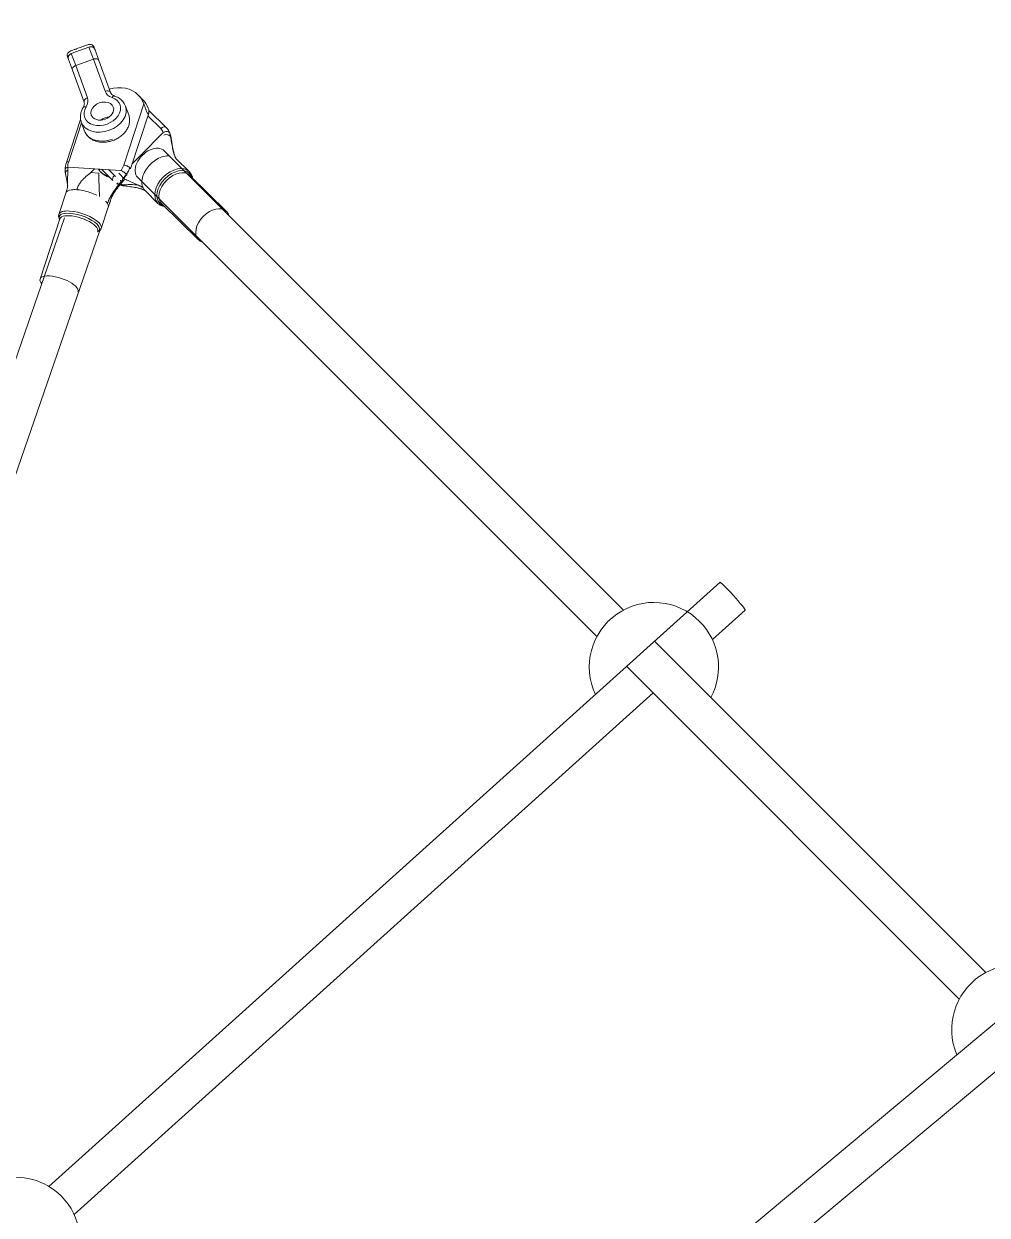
# Model space of a CAD drawing. Header units: millimetres. Extents: x -71377 to 516042, y -145869 to 441446.
# Drawn here: x 213174 to 213584, y 138306 to 138813 of the extents above; entities that cross this region are included whole.
import ezdxf

# ---------------------------------------------------------------- set-up
doc = ezdxf.new("R2010")
doc.units = ezdxf.units.MM
doc.header["$LTSCALE"] = 1000
doc.linetypes.add('_점선_M_', pattern=[3, 1.5, -1.5])
for name, color, linetype, lineweight in [('04', 4, 'Continuous', 5), ('09_HID', 9, '_점선_M_', 5), ('조경라인_dwg', 8, 'Continuous', 5)]:
    doc.layers.add(name, color=color, linetype=linetype, lineweight=lineweight)

# ---------------------------------------------------------------- blocks, each defined once
blk = doc.blocks.new('조경라인_dwg_A$C4b4f5580-7862184-지반층 배치도')
at = {"layer": '04'}
for p, q in [((-3905.29, -297.57), (-3910.27, -283.89)), ((-3902.75, -281.15), (-3897.77, -294.83)), ((-3881.8, -298.27), (-3883.66, -296.42)), ((-3889.85, -326.28), (-3881.26, -300.22)), ((-3887.72, -304.92), (-3889.11, -301.1)), ((-3887.02, -327.84), (-3879.19, -304.08)), ((-3871.78, -310.23), (-3879.16, -302.98)), ((-3908.2, -306.84), (-3914.24, -325.16)), ((-3913.27, -324.86), (-3907.79, -308.24)), ((-3907.9, -307.94), (-3906.51, -311.76)), ((-3874.11, -310.73), (-3879.6, -305.33)), ((-3677.19, -515.57), (-3872.58, -320.18)), ((-3861.94, -329), (-3867.47, -323.57)), ((-3900.44, -329.66), (-3903.93, -329.45)), ((-3899.37, -327.99), (-3894.44, -332.82)), ((-3893.81, -330.63), (-3896.31, -328.17)), ((-3883.89, -331.49), (-3688.5, -526.89)), ((-3846.1, -345.96), (-3861.71, -330.63)), ((-3914.47, -338.14), (-3917.46, -347.22)), ((-3880.79, -337.12), (-3875.26, -342.55)), ((-3899.42, -353.17), (-3896.42, -344.09)), ((-3873.62, -342.76), (-3858.01, -358.09)), ((-3915.04, -348.71), (-4016.38, -641.6)), ((-3917.02, -349.07), (-3925.47, -374.72)), ((-4001.26, -646.83), (-3899.96, -354.05)), ((-3636.11, -503.74), (-3921.66, -760.9)), ((-3639.34, -528.17), (-3625.4, -515.63)), ((-3522.97, -669.79), (-3663.95, -528.81)), ((-3675.86, -539.53), (-3534.29, -681.1)), ((-3910.93, -772.77), (-3664.53, -550.86)), ((-3480.49, -658.94), (-3776.17, -906.09)), ((-3765.88, -918.33), (-3510.51, -704.88))]:
    blk.add_line(p, q, dxfattribs=at)
at = {"layer": '04', "flags": 128}
for points in [[(-3912.15, -278.74), (-3910.27, -283.89), (-3902.75, -281.15), (-3904.63, -276), (-3912.15, -278.74)], [(-3895.43, -295.42), (-3900.41, -281.74), (-3902.06, -277.19)], [(-3913.34, -281.3), (-3911.69, -285.84), (-3906.71, -299.53)], [(-3873.11, -312.43), (-3882.6, -322.02), (-3886.35, -325.81)], [(-3891.01, -328.49), (-3902.3, -327.81), (-3913.58, -327.12)]]:
    blk.add_lwpolyline(points, dxfattribs=at)
at = {"layer": '04'}
for centre, radius, start, end in [((-3911.46, -280.61), 2, 109.9851, 200.0204), ((-3903.94, -277.88), 2, 19.9763, 110.035), ((-3664.24, -539.84), 27.5, 44.9995, 205.0931), ((-3664.24, -539.84), 27.5, 331.9136, 44.9995), ((-3510.02, -694.05), 27.5, 44.9993, 202.9797), ((-3935.83, -784.43), 27.5, 44.9992, 225.0008), ((-3935.83, -784.43), 27.5, 331.9142, 44.9992)]:
    blk.add_arc(centre, radius, start, end, dxfattribs=at)
for centre, major_axis, ratio, start_param, end_param in [((-3909.81, -285.16), (1.88, 0.68), 0.677633, 1.570796, 2.356194), ((-3902.29, -282.42), (1.88, 0.68), 0.677633, 0.785398, 1.570796), ((-3902.29, -282.42), (1.88, 0.68), 0.677633, 0, 0.785398), ((-3909.81, -285.16), (1.88, 0.68), 0.677633, 2.356194, 3.141593), ((-3896.03, -308.79), (12.37, 12.37), 0.754646, 6.283169, 7.205194), ((-3898.97, -303.25), (7.52, 2.74), 0.7354, 2.394008, 7.03077), ((-3904.83, -298.84), (1.88, 0.68), 0.677633, 2.356194, 3.141593), ((-3904.83, -298.84), (1.88, 0.68), 0.677633, 1.570796, 2.356194), ((-3911.87, -299.96), (6.58, 2.39), 0.7354, 5.535601, 6.283185), ((-3898.97, -303.25), (4.7, 1.71), 0.7354, 0, 3.141593), ((-3897.31, -296.11), (1.88, 0.68), 0.677633, 0.785398, 1.570796), ((-3891.2, -292.44), (6.58, 2.39), 0.7354, 3.141593, 3.889177), ((-3897.31, -296.11), (1.88, 0.68), 0.677633, 0, 0.785398), ((-3894.36, -298.76), (0.63, 1.9), 0.496931, 6.283073, 7.29433), ((-3896.03, -308.79), (12.37, 12.37), 0.754646, 5.944989, 6.283169), ((-3894.17, -310.65), (12.37, 12.37), 0.754646, 5.944989, 6.283169), ((-3905.38, -302.77), (-1.7, 1.05), 0.496931, 5.272041, 6.283298), ((-3898.97, -303.25), (4.7, 1.71), 0.7354, 3.141593, 6.283185), ((-3898.5, -304.52), (9.4, 3.42), 0.7354, 4.712389, 6.283139), ((-3898.5, -304.52), (9.4, 3.42), 0.7354, 3.141639, 4.712389), ((-3896.65, -309.62), (4.7, 1.71), 0.7354, 1.171642, 1.969948), ((-3897.11, -308.34), (9.4, 3.42), 0.7354, 3.141639, 4.712389), ((-3873.18, -311.66), (1.4, 1.43), 0.656117, 0.779387, 1.564785), ((-3873.18, -311.66), (1.4, 1.43), 0.656117, 0.000035, 0.779387), ((-3871.86, -314.59), (2, 0.09), 0.650182, 0.468663, 2.004274), ((-3871.67, -314.79), (1.97, 0.34), 0.466077, 6.283181, 6.667747), ((-3878.24, -325.83), (5.66, 5.66), 0.656132, 0, 3.141593), ((-3891.55, -323.63), (9.4, 3.42), 0.7354, 6.036417, 6.130834), ((-3874.13, -330.35), (6.66, 6.78), 0.656117, 1.265897, 1.564785), ((-3874.13, -330.35), (6.66, 6.78), 0.656117, 0.575152, 1.265897), ((-3912.68, -329.43), (1.97, 0.35), 0.683053, 1.985374, 3.141619), ((-3912.34, -325.79), (-1.9, 0.63), 0.364555, 6.123719, 6.283185), ((-3912.34, -325.79), (-1.9, 0.63), 0.364555, 5.338321, 6.123719), ((-3891.55, -323.63), (9.4, 3.42), 0.7354, 3.271858, 3.934826), ((-3888.92, -327.21), (-1.9, 0.63), 0.364555, 4.552923, 5.338321), ((-3888.92, -327.21), (-1.9, 0.63), 0.364555, 3.767525, 4.552923), ((-3888.92, -327.21), (-1.9, 0.63), 0.364555, 3.141593, 3.767525), ((-3874.13, -330.35), (6.66, 6.78), 0.656117, 1.863673, 2.554418), ((-3874.13, -330.35), (6.66, 6.78), 0.656117, 1.564785, 1.863673), ((-3867.67, -336.69), (5.96, 6.07), 0.656117, 0.000035, 3.135581), ((-3868.6, -335.77), (6.66, 6.78), 0.656117, 0.000035, 1.564785), ((-3868.13, -336.23), (6.31, 6.42), 0.656117, 6.277174, 7.84797), ((-3892.88, -331.56), (1.4, 1.43), 0.656117, 2.350183, 2.961484), ((-3892.88, -331.56), (1.4, 1.43), 0.656117, 1.564785, 2.350183), ((-3891.21, -330.73), (-1.34, 1.48), 0.118666, 3.870268, 5.405879), ((-3889.91, -332.83), (0.06, 2), 0.645489, 1.530171, 1.72933), ((-3889.91, -332.83), (0.06, 2), 0.645489, 2.241588, 2.664187), ((-3891.01, -330.93), (-1.56, 1.25), 0.065439, 2.432295, 3.141495), ((-3874.13, -330.35), (6.66, 6.78), 0.656117, 2.554418, 2.641653), ((-3874.13, -330.35), (6.66, 6.78), 0.656117, 2.641653, 2.910871), ((-3868.6, -335.77), (6.66, 6.78), 0.656117, 1.564785, 3.135581), ((-3868.13, -336.23), (6.31, 6.42), 0.656117, 1.564785, 3.135581), ((-3868.13, -336.23), (6.31, 6.42), 0.656117, 5.948432, 6.277174), ((-3905.45, -341.12), (-9.02, 2.97), 0.364555, 5.637209, 6.283117), ((-3905.45, -341.12), (-9.02, 2.97), 0.364555, 5.338321, 5.637209), ((-3905.45, -341.12), (-9.02, 2.97), 0.364555, 5.039433, 5.338321), ((-3905.45, -341.12), (-9.02, 2.97), 0.364555, 4.348688, 5.039433), ((-3889.72, -333.03), (0.31, 1.98), 0.461384, 2.748717, 3.14164), ((-3874.13, -330.35), (6.66, 6.78), 0.656117, 2.910871, 3.085523), ((-3874.13, -330.35), (6.66, 6.78), 0.656117, 3.085523, 3.135581), ((-3905.45, -341.12), (-9.02, 2.97), 0.364555, 3.717467, 3.767525), ((-3905.45, -341.12), (-9.02, 2.97), 0.364555, 3.542814, 3.717467), ((-3905.45, -341.12), (-9.02, 2.97), 0.364555, 3.273597, 3.542814), ((-3905.45, -341.12), (-9.02, 2.97), 0.364555, 3.141642, 3.186362), ((-3905.45, -341.12), (-9.02, 2.97), 0.364555, 3.186362, 3.273597), ((-3868.13, -336.23), (6.31, 6.42), 0.656117, 3.135581, 3.47651), ((-3852.05, -352.02), (5.96, 6.07), 0.656117, 0.000035, 3.135581), ((-3908.69, -350.96), (-8.55, 2.82), 0.364555, 5.338321, 6.617859), ((-3908.44, -350.2), (-9.02, 2.97), 0.364555, 5.338321, 6.283185), ((-3908.94, -351.73), (-8.07, 2.66), 0.364555, 3.767525, 6.283185), ((-3908.69, -350.96), (-8.55, 2.82), 0.364555, 3.767525, 5.338321), ((-3908.44, -350.2), (-9.02, 2.97), 0.364555, 3.767525, 5.338321), ((-3852.05, -352.02), (5.96, 6.07), 0.656117, 5.932675, 6.277174), ((-3908.94, -351.73), (-8.07, 2.66), 0.364555, 3.141593, 3.767525), ((-3908.69, -350.96), (-8.55, 2.82), 0.364555, 2.806651, 3.767525), ((-3908.44, -350.2), (-9.02, 2.97), 0.364555, 3.141593, 3.767525), ((-3852.05, -352.02), (5.96, 6.07), 0.656117, 3.141628, 3.480239), ((-3917.4, -377.38), (-8.07, 2.66), 0.364555, 0, 0.565706), ((-3917.4, -377.38), (-8.07, 2.66), 0.364555, 3.767525, 6.283185), ((-3917.4, -377.38), (-8.07, 2.66), 0.364555, 3.141593, 3.767525), ((-3630.75, -509.68), (-5.35, 5.94), 0.05653, 4.715346, 6.283167), ((-3630.75, -509.68), (-5.35, 5.94), 0.05653, 3.14455, 4.715346)]:
    blk.add_ellipse(centre, major_axis=major_axis, ratio=ratio, start_param=start_param, end_param=end_param, dxfattribs=at)
for points, knots in [([(-3902.47, -276.09), (-3902.56, -275.83), (-3902.68, -275.62), (-3902.97, -275.27), (-3903.15, -275.14), (-3903.73, -274.88), (-3904.2, -274.87), (-3905.02, -275.02), (-3905.31, -275.1), (-3905.92, -275.29), (-3906.58, -275.53), (-3907.28, -275.8), (-3908.01, -276.08), (-3908.38, -276.22), (-3909.13, -276.49), (-3909.7, -276.69), (-3910.42, -276.94), (-3911.12, -277.18), (-3911.61, -277.36), (-3912.2, -277.61), (-3912.75, -277.86), (-3913.17, -278.15), (-3913.51, -278.47), (-3913.78, -278.82), (-3913.88, -279.24), (-3913.88, -279.69), (-3913.84, -279.94), (-3913.74, -280.19)], [0, 0, 0, 0, 0.0625, 0.0625, 0.125, 0.125, 0.25, 0.25, 0.3125, 0.3125, 0.375, 0.4375, 0.4375, 0.5, 0.5, 0.5625, 0.59375, 0.625, 0.6875, 0.6875, 0.75, 0.8125, 0.8125, 0.875, 0.9375, 0.9375, 1, 1, 1, 1]), ([(-3902.47, -276.09), (-3902.5, -275.99), (-3902.61, -275.86), (-3902.87, -275.9), (-3903.05, -276.01), (-3903.13, -276.05)], [0, 0, 0, 0, 0.375, 0.75, 1, 1, 1, 1]), ([(-3902.07, -277.19), (-3902.14, -276.99), (-3902.22, -276.78), (-3902.36, -276.38), (-3902.42, -276.21), (-3902.47, -276.09)], [0, 0, 0, 0, 0.5, 0.5, 1, 1, 1, 1]), ([(-3913.26, -279.74), (-3913.39, -279.76), (-3913.51, -279.78), (-3913.69, -279.87), (-3913.79, -279.98), (-3913.77, -280.13), (-3913.74, -280.19)], [0, 0, 0, 0, 0.375, 0.375, 0.75, 1, 1, 1, 1]), ([(-3913.74, -280.19), (-3913.7, -280.31), (-3913.64, -280.49), (-3913.49, -280.88), (-3913.41, -281.1), (-3913.34, -281.3)], [0, 0, 0, 0, 0.5, 0.5, 1, 1, 1, 1]), ([(-3893.73, -296.86), (-3893.82, -296.83), (-3893.9, -296.8), (-3894.07, -296.73), (-3894.15, -296.69), (-3894.41, -296.56), (-3894.64, -296.42), (-3894.89, -296.21), (-3894.98, -296.13), (-3895.09, -296), (-3895.23, -295.82), (-3895.33, -295.66), (-3895.39, -295.52), (-3895.41, -295.47), (-3895.43, -295.42)], [0, 0, 0, 0, 0.125, 0.125, 0.25, 0.25, 0.5, 0.5625, 0.625, 0.625, 0.75, 0.90625, 0.90625, 1, 1, 1, 1]), ([(-3889.11, -301.1), (-3889.24, -300.73), (-3889.41, -300.37), (-3889.95, -299.46), (-3890.37, -298.95), (-3891.27, -298.13), (-3892.16, -297.49), (-3893.19, -297.04), (-3893.73, -296.86)], [0, 0, 0, 0, 0.1875, 0.1875, 0.5, 0.5, 0.75, 1, 1, 1, 1]), ([(-3907.09, -301.72), (-3907.39, -302.21), (-3907.88, -303.22), (-3908.22, -304.54), (-3908.3, -305.62), (-3908.26, -306.68), (-3908.08, -307.45), (-3907.9, -307.94)], [0, 0, 0, 0, 0.25, 0.5, 0.625, 0.75, 1, 1, 1, 1]), ([(-3906.71, -299.53), (-3906.66, -299.65), (-3906.59, -299.94), (-3906.59, -300.28), (-3906.64, -300.66), (-3906.74, -301.06), (-3906.95, -301.5), (-3907.09, -301.72)], [0, 0, 0, 0, 0.25, 0.5, 0.5, 0.75, 1, 1, 1, 1]), ([(-3880.45, -302.52), (-3880.42, -302.6), (-3880.36, -302.76), (-3880.25, -303.08), (-3880.09, -303.5), (-3879.88, -303.96), (-3879.73, -304.19), (-3879.65, -304.26)], [0, 0, 0, 0, 0.125, 0.25, 0.5, 0.75, 1, 1, 1, 1]), ([(-3879.19, -304.08), (-3879.24, -304.22), (-3879.36, -304.42), (-3879.56, -304.35), (-3879.65, -304.26)], [0, 0, 0, 0, 0.625, 1, 1, 1, 1]), ([(-3879.4, -302.07), (-3879.26, -302.45), (-3879.12, -303.03), (-3879.11, -303.61), (-3879.14, -303.9), (-3879.17, -304.02), (-3879.19, -304.08)], [0, 0, 0, 0, 0.5, 0.75, 0.875, 1, 1, 1, 1]), ([(-3906.51, -311.76), (-3906.23, -312.52), (-3905.81, -313.22), (-3904.72, -314.46), (-3903.62, -315.32), (-3901.75, -316.11), (-3900, -316.48), (-3898.14, -316.55), (-3896.26, -316.32), (-3894.4, -315.8), (-3892.65, -315.01), (-3891.05, -313.97), (-3889.68, -312.73), (-3888.57, -311.31), (-3888.04, -310.29), (-3887.63, -309.23), (-3887.34, -308.14), (-3887.31, -307.04), (-3887.41, -305.96), (-3887.53, -305.43), (-3887.72, -304.92)], [0, 0, 0, 0, 0.09375, 0.09375, 0.1875, 0.25, 0.3125, 0.375, 0.4375, 0.5, 0.5625, 0.625, 0.6875, 0.75, 0.8125, 0.8125, 0.875, 0.9375, 0.9375, 1, 1, 1, 1]), ([(-3870.38, -312.41), (-3870.41, -312.38), (-3870.48, -312.31), (-3870.64, -312.2), (-3870.97, -312.04), (-3871.31, -311.98), (-3871.8, -311.97), (-3872.06, -312), (-3872.57, -312.14), (-3872.81, -312.24), (-3873.03, -312.37)], [0, 0, 0, 0, 0.0625, 0.125, 0.25, 0.5, 0.5, 0.75, 0.75, 1, 1, 1, 1]), ([(-3871.78, -310.23), (-3871.28, -310.72), (-3870.88, -311.29), (-3870.28, -312.57), (-3870.09, -313.27), (-3870, -314.02)], [0, 0, 0, 0, 0.5, 0.5, 1, 1, 1, 1]), ([(-3870.2, -312.68), (-3870.37, -312.22), (-3870.59, -311.79), (-3871.1, -310.98), (-3871.4, -310.61), (-3871.74, -310.27)], [0, 0, 0, 0, 0.5, 0.5, 1, 1, 1, 1]), ([(-3869.9, -314.13), (-3869.75, -314.97), (-3869.57, -316.24), (-3869.28, -317.92), (-3869.04, -319.15), (-3868.77, -320.34), (-3868.36, -321.8), (-3867.97, -322.76), (-3867.66, -323.33)], [0, 0, 0, 0, 0.25, 0.375, 0.5, 0.625, 0.75, 1, 1, 1, 1]), ([(-3867.66, -323.33), (-3867.89, -322.91), (-3868.08, -322.44), (-3868.42, -321.43), (-3868.65, -320.52), (-3868.93, -319.18), (-3869.07, -318.39), (-3869.17, -317.8), (-3869.23, -317.41), (-3869.29, -317.01), (-3869.34, -316.71), (-3869.37, -316.51), (-3869.43, -316.12), (-3869.5, -315.63), (-3869.56, -315.24), (-3869.63, -314.84), (-3869.66, -314.65), (-3869.69, -314.45)], [0, 0, 0, 0, 0.1875, 0.1875, 0.375, 0.5, 0.625, 0.625, 0.6875, 0.75, 0.75, 0.78125, 0.8125, 0.875, 0.9375, 0.9375, 1, 1, 1, 1]), ([(-3914.73, -328.09), (-3914.72, -327.89), (-3914.56, -327.59), (-3914.11, -327.29), (-3913.82, -327.18), (-3913.66, -327.13)], [0, 0, 0, 0, 0.5, 0.75, 1, 1, 1, 1]), ([(-3913.72, -335.36), (-3913.74, -335.07), (-3913.78, -334.47), (-3913.81, -333.5), (-3913.78, -332.36), (-3913.74, -331.6), (-3913.7, -330.74), (-3913.67, -329.77), (-3913.68, -328.85), (-3913.69, -328.34)], [0, 0, 0, 0, 0.125, 0.25, 0.375, 0.5625, 0.5625, 0.75, 1, 1, 1, 1]), ([(-3909.85, -336.71), (-3909.66, -336.13), (-3909.33, -335.33), (-3908.8, -334.38), (-3908.22, -333.51), (-3907.45, -332.58), (-3905.42, -330.6), (-3903.55, -329.29), (-3902.3, -327.81)], [0, 0, 0, 0, 0.125, 0.1875, 0.25, 0.375, 0.5, 1, 1, 1, 1]), ([(-3900.55, -327.91), (-3900.32, -328.34), (-3900.05, -328.73), (-3899.4, -329.47), (-3898.67, -330.13), (-3897.38, -330.91), (-3896.4, -331.28), (-3895.9, -331.42)], [0, 0, 0, 0, 0.25, 0.25, 0.5, 0.75, 1, 1, 1, 1]), ([(-3888.71, -330.24), (-3888.73, -330.21), (-3888.79, -330.13), (-3888.93, -329.99), (-3889.21, -329.71), (-3889.5, -329.46), (-3889.92, -329.14), (-3890.13, -328.99), (-3890.55, -328.72), (-3890.75, -328.6), (-3890.94, -328.51)], [0, 0, 0, 0, 0.0625, 0.125, 0.25, 0.5, 0.5, 0.75, 0.75, 1, 1, 1, 1]), ([(-3887.25, -327.31), (-3887.51, -328.12), (-3887.88, -328.92), (-3888.81, -330.45), (-3889.36, -331.17), (-3889.98, -331.84)], [0, 0, 0, 0, 0.5, 0.5, 1, 1, 1, 1]), ([(-3887.25, -327.31), (-3887.41, -327.81), (-3887.62, -328.31), (-3888.11, -329.3), (-3888.39, -329.77), (-3888.71, -330.24)], [0, 0, 0, 0, 0.5, 0.5, 1, 1, 1, 1]), ([(-3887.25, -327.31), (-3887.41, -327.81), (-3887.62, -328.32), (-3888.1, -329.3), (-3888.38, -329.78), (-3888.7, -330.24)], [0, 0, 0, 0, 0.5, 0.5, 1, 1, 1, 1]), ([(-3860.53, -331.78), (-3860.65, -331.1), (-3860.88, -330.47), (-3861.43, -329.57), (-3861.67, -329.27), (-3861.94, -329)], [0, 0, 0, 0, 0.625, 0.625, 1, 1, 1, 1]), ([(-3914.64, -329.78), (-3914.56, -330.27), (-3914.42, -330.94), (-3914.25, -331.74), (-3914.18, -332.1), (-3914.12, -332.44), (-3914.07, -332.67), (-3913.98, -333.23), (-3913.85, -334.02), (-3913.75, -334.87), (-3913.72, -335.36)], [0, 0, 0, 0, 0.25, 0.375, 0.4375, 0.4375, 0.5625, 0.5625, 0.75, 1, 1, 1, 1]), ([(-3889.88, -331.94), (-3890.25, -332.41), (-3890.99, -333.32), (-3892.43, -335.13), (-3893.42, -336.5), (-3894.64, -338.28), (-3895.75, -340.02), (-3896.48, -341.7), (-3896.72, -342.57)], [0, 0, 0, 0, 0.125, 0.25, 0.5, 0.5, 0.75, 1, 1, 1, 1]), ([(-3893.37, -337.14), (-3893.06, -336.71), (-3892.58, -336.08), (-3892.09, -335.45), (-3891.76, -335.04), (-3891.5, -334.71), (-3891.23, -334.37), (-3891.06, -334.16), (-3890.88, -333.93), (-3890.69, -333.71), (-3890.36, -333.3), (-3890.15, -333.05), (-3889.78, -332.59), (-3889.61, -332.38), (-3889.45, -332.18)], [0, 0, 0, 0, 0.25, 0.375, 0.375, 0.5, 0.578125, 0.578125, 0.625, 0.71875, 0.71875, 0.875, 0.875, 1, 1, 1, 1]), ([(-3890.56, -334.59), (-3890.11, -334.6), (-3889.21, -334.6), (-3887.45, -334.56), (-3885.83, -334.51), (-3884.32, -334.69), (-3882.94, -335.04), (-3882.09, -335.52), (-3881.63, -335.95)], [0, 0, 0, 0, 0.125, 0.25, 0.5, 0.625, 0.75, 1, 1, 1, 1]), ([(-3881.63, -335.95), (-3882.02, -335.59), (-3882.73, -335.13), (-3883.96, -334.59), (-3884.84, -334.24), (-3885.61, -333.92), (-3886.39, -333.56), (-3886.99, -333.27), (-3887.75, -332.91), (-3888.48, -332.6), (-3889.19, -332.38), (-3889.54, -332.29)], [0, 0, 0, 0, 0.25, 0.375, 0.5, 0.5625, 0.625, 0.75, 0.75, 0.875, 1, 1, 1, 1]), ([(-3888.7, -330.24), (-3888.67, -330.27), (-3888.62, -330.31), (-3888.52, -330.39), (-3888.4, -330.52), (-3888.37, -330.58), (-3888.38, -330.6)], [0, 0, 0, 0, 0.125, 0.25, 0.5, 1, 1, 1, 1]), ([(-3913.72, -335.36), (-3913.72, -335.36), (-3913.72, -335.37), (-3913.73, -335.42), (-3913.74, -335.55), (-3913.76, -335.69), (-3913.81, -335.88), (-3913.87, -336.15), (-3913.98, -336.55), (-3914.1, -336.94), (-3914.23, -337.38), (-3914.38, -337.88), (-3914.47, -338.14)], [0, 0, 0, 0, 0.125, 0.25, 0.375, 0.46875, 0.46875, 0.625, 0.75, 0.75, 0.875, 1, 1, 1, 1]), ([(-3896.72, -342.57), (-3896.59, -342.12), (-3896.27, -341.23), (-3895.55, -339.95), (-3894.93, -339.11), (-3894.25, -338.25), (-3893.88, -337.81), (-3893.52, -337.33)], [0, 0, 0, 0, 0.25, 0.5, 0.75, 0.75, 1, 1, 1, 1]), ([(-3896.42, -344.09), (-3896.36, -343.89), (-3896.27, -343.64), (-3896.12, -343.2), (-3896.08, -343.09), (-3895.98, -342.81), (-3895.87, -342.49), (-3895.7, -342.01), (-3895.59, -341.71), (-3895.36, -341.09), (-3895.18, -340.62), (-3894.8, -339.68), (-3894.46, -338.91), (-3894.06, -338.19), (-3893.72, -337.64), (-3893.55, -337.37), (-3893.38, -337.14)], [0, 0, 0, 0, 0.140625, 0.140625, 0.1875, 0.1875, 0.25, 0.3125, 0.375, 0.375, 0.5625, 0.5625, 0.75, 0.875, 0.875, 1, 1, 1, 1]), ([(-3880.88, -337.04), (-3881.04, -336.95), (-3881.19, -336.86), (-3881.51, -336.7), (-3881.84, -336.56), (-3882.34, -336.4), (-3882.86, -336.24), (-3883.39, -336.09), (-3884.15, -335.91), (-3885.54, -335.65), (-3887.59, -335.34), (-3889.21, -335.11), (-3890.02, -335)], [0, 0, 0, 0, 0.0625, 0.0625, 0.125, 0.1875, 0.25, 0.3125, 0.375, 0.5, 0.75, 1, 1, 1, 1]), ([(-3875.26, -342.55), (-3874.89, -342.92), (-3874.46, -343.22), (-3873.51, -343.67), (-3872.99, -343.83), (-3872.44, -343.92)], [0, 0, 0, 0, 0.5, 0.5, 1, 1, 1, 1]), ([(-3917.46, -347.23), (-3917.58, -347.58), (-3917.61, -348.15), (-3917.42, -348.79), (-3917.26, -349.13), (-3917.17, -349.3), (-3917.12, -349.39)], [0, 0, 0, 0, 0.5, 0.75, 0.875, 1, 1, 1, 1]), ([(-3900.98, -354.71), (-3900.57, -354.54), (-3900.2, -354.31), (-3899.82, -353.9), (-3899.61, -353.64), (-3899.47, -353.34), (-3899.42, -353.17)], [0, 0, 0, 0, 0.5625, 0.5625, 0.75, 1, 1, 1, 1])]:
    blk.add_open_spline(points, degree=3, knots=knots, dxfattribs=at)
for points in [[(-3881.26, -300.22), (-3881.14, -300.53), (-3880.88, -301.27), (-3880.59, -302.11), (-3880.45, -302.52)], [(-3873.04, -312.36), (-3873.16, -312.05), (-3873.46, -311.46), (-3873.88, -310.95), (-3874.11, -310.73)], [(-3873.11, -312.43), (-3873.09, -312.41), (-3873.06, -312.39), (-3873.03, -312.37)], [(-3871.78, -310.23), (-3871.76, -310.25), (-3871.75, -310.26), (-3871.74, -310.27)], [(-3871.78, -310.23), (-3871.76, -310.25), (-3871.75, -310.26), (-3871.74, -310.27)], [(-3871.78, -310.23), (-3871.77, -310.24), (-3871.75, -310.26), (-3871.74, -310.27)], [(-3871.74, -310.27), (-3871.44, -310.57), (-3870.91, -311.23), (-3870.53, -312.01), (-3870.38, -312.42)], [(-3871.74, -310.27), (-3871.44, -310.57), (-3870.91, -311.23), (-3870.53, -312), (-3870.38, -312.41)], [(-3870.38, -312.41), (-3870.31, -312.64), (-3870.19, -313.13), (-3870.12, -313.65), (-3870.11, -313.92)], [(-3870.38, -312.42), (-3870.15, -312.96), (-3869.99, -313.53), (-3869.9, -314.13)], [(-3870.38, -312.42), (-3870.34, -312.45), (-3870.27, -312.53), (-3870.23, -312.61), (-3870.21, -312.65)], [(-3869.69, -314.45), (-3869.8, -313.83), (-3869.97, -313.23), (-3870.21, -312.65)], [(-3870, -314.02), (-3869.97, -314.06), (-3869.93, -314.09), (-3869.9, -314.13)], [(-3882.21, -322.39), (-3882.32, -322.28), (-3882.45, -322.16), (-3882.6, -322.02)], [(-3881.78, -321.96), (-3881.8, -321.73), (-3881.83, -321.51), (-3881.87, -321.28)], [(-3867.48, -323.56), (-3867.52, -323.52), (-3867.6, -323.43), (-3867.65, -323.35), (-3867.66, -323.33)], [(-3914.73, -328.09), (-3914.75, -328.37), (-3914.76, -328.95), (-3914.69, -329.51), (-3914.64, -329.78)], [(-3914.24, -325.16), (-3914.57, -326.15), (-3914.74, -327.15), (-3914.74, -328.13)], [(-3913.69, -328.34), (-3913.69, -327.95), (-3913.66, -327.54), (-3913.58, -327.12)], [(-3913.66, -327.12), (-3913.66, -326.75), (-3913.59, -326), (-3913.39, -325.24), (-3913.27, -324.86)], [(-3913.58, -327.12), (-3913.6, -327.12), (-3913.63, -327.12), (-3913.66, -327.13)], [(-3891.01, -328.49), (-3890.99, -328.49), (-3890.96, -328.5), (-3890.94, -328.51)], [(-3890.93, -328.5), (-3890.69, -328.15), (-3890.28, -327.42), (-3889.97, -326.66), (-3889.85, -326.28)], [(-3900.22, -339.63), (-3900.18, -336.35), (-3900.56, -332.9), (-3900.44, -329.66)], [(-3893.19, -331.13), (-3893.41, -330.98), (-3893.62, -330.81), (-3893.81, -330.63)], [(-3892.35, -334.3), (-3892.51, -334.23), (-3892.67, -334.15), (-3892.83, -334.06)], [(-3892.8, -334.04), (-3892.64, -334.11), (-3892.47, -334.19), (-3892.31, -334.25)], [(-3892.8, -334.04), (-3892.64, -334.12), (-3892.48, -334.19), (-3892.31, -334.25)], [(-3892.79, -334.04), (-3892.64, -334.11), (-3892.47, -334.19), (-3892.31, -334.25)], [(-3892.23, -334.17), (-3892.31, -334.05), (-3892.38, -333.9), (-3892.43, -333.74)], [(-3891.39, -334.57), (-3891.05, -334.67), (-3890.71, -334.74), (-3890.35, -334.8)], [(-3891.37, -334.54), (-3891.07, -334.61), (-3890.77, -334.66), (-3890.46, -334.69)], [(-3891.34, -334.51), (-3891.08, -334.55), (-3890.82, -334.58), (-3890.56, -334.59)], [(-3890.24, -332.11), (-3890.31, -332.1), (-3890.39, -332.08), (-3890.46, -332.07)], [(-3888.71, -330.24), (-3888.91, -330.5), (-3889.35, -331.01), (-3889.84, -331.5), (-3890.09, -331.73)], [(-3889.98, -331.84), (-3889.95, -331.87), (-3889.91, -331.91), (-3889.88, -331.94)], [(-3888.7, -330.24), (-3888.87, -330.54), (-3889.24, -331.13), (-3889.66, -331.68), (-3889.88, -331.94)], [(-3913.71, -335.66), (-3913.71, -335.56), (-3913.72, -335.47), (-3913.72, -335.36)], [(-3893.52, -337.33), (-3893.47, -337.27), (-3893.42, -337.2), (-3893.37, -337.14)], [(-3890.02, -335), (-3890.51, -334.93), (-3890.99, -334.81), (-3891.45, -334.65)], [(-3890.46, -334.69), (-3890.49, -334.66), (-3890.53, -334.62), (-3890.56, -334.59)], [(-3881.02, -336.95), (-3881.04, -336.94), (-3881.06, -336.92), (-3881.09, -336.91)], [(-3880.78, -337.12), (-3880.83, -337.09), (-3880.91, -337.01), (-3880.99, -336.96), (-3881.01, -336.95)]]:
    blk.add_open_spline(points, degree=3, dxfattribs=at)
blk = doc.blocks.new('조경라인_dwg-6847807-지반층 배치도')
at = {"layer": '09_HID'}
for centre, radius, start, end in [((221340.65, 140134.99), 8759.19, 158.554079, 234.700412), ((216693.93, 131441.29), 9099.14, 51.932293, 151.84447)]:
    blk.add_arc(centre, radius, start, end, dxfattribs=at)
blk.add_blockref('조경라인_dwg_A$C4b4f5580-7862184-지반층 배치도', (217106.05, 139078.91))

msp = doc.modelspace()

# ---------------------------------------------------------------- block references
at = {"layer": '조경라인_dwg', "rotation": 8.537736462515947e-07}
msp.add_blockref('조경라인_dwg-6847807-지반층 배치도', (0, 0), dxfattribs=at)

doc.saveas('drawing.dxf')
